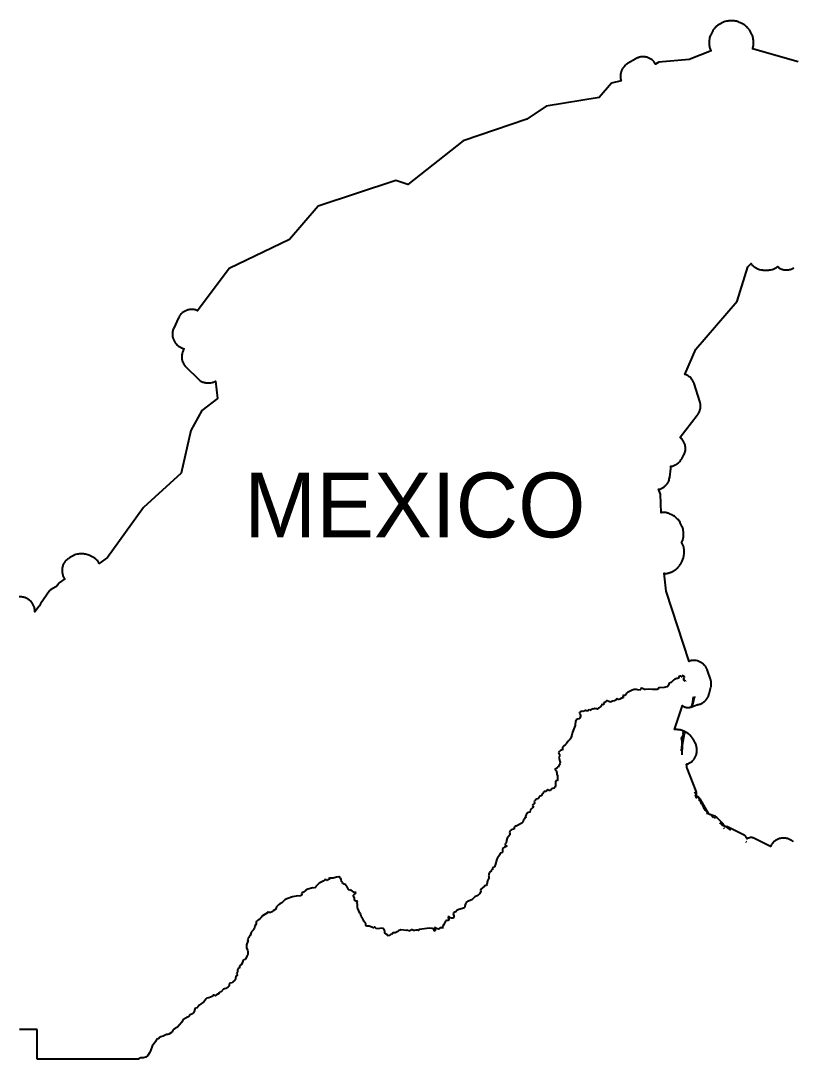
# Model space of a CAD drawing. Header units: metres. Extents: x 0 to 1325, y -1 to 773.
# Drawn here: x 263.2 to 310.9, y 265.4 to 329.7 of the extents above; entities that cross this region are included whole.
import ezdxf
from ezdxf.enums import TextEntityAlignment as Align

# ---------------------------------------------------------------- set-up
doc = ezdxf.new("R2010")
doc.units = ezdxf.units.M

msp = doc.modelspace()

# ---------------------------------------------------------------- linework, layer by layer
at = {"layer": 'CUT'}
for points in [[(311.25, 327.118), (308.44, 327.938), (308.45, 327.948), (308.46, 327.988), (308.47, 328.028), (308.48, 328.068), (308.48, 328.078), (308.49, 328.108), (308.5, 328.168), (308.5, 328.218), (308.5, 328.398), (308.5, 328.438), (308.49, 328.468), (308.48, 328.528), (308.48, 328.568), (308.47, 328.608), (308.46, 328.648), (308.45, 328.688), (308.43, 328.748), (308.41, 328.798), (308.39, 328.828), (308.37, 328.868), (308.35, 328.908), (308.33, 328.948), (308.31, 328.988), (308.28, 329.038), (308.26, 329.068), (308.24, 329.098), (308.22, 329.138), (308.19, 329.168), (308.18, 329.178), (308.17, 329.188), (308.15, 329.218), (308.12, 329.248), (308.09, 329.278), (308.07, 329.298), (308.06, 329.308), (308.05, 329.318), (308.02, 329.338), (308, 329.358), (307.96, 329.388), (307.92, 329.418), (307.89, 329.438), (307.85, 329.458), (307.69, 329.538), (307.63, 329.568), (307.57, 329.598), (307.54, 329.608), (307.51, 329.618), (307.48, 329.628), (307.44, 329.638), (307.4, 329.648), (307.36, 329.648), (307.3, 329.658), (307.27, 329.668), (307.23, 329.668), (307.05, 329.668), (307.01, 329.668), (306.96, 329.658), (306.93, 329.648), (306.91, 329.648), (306.88, 329.648), (306.82, 329.638), (306.74, 329.618), (306.68, 329.598), (306.63, 329.578), (306.6, 329.558), (306.56, 329.538), (306.52, 329.518), (306.5, 329.508), (306.46, 329.488), (306.42, 329.468), (306.37, 329.438), (306.34, 329.418), (306.31, 329.398), (306.27, 329.378), (306.27, 329.368), (306.24, 329.348), (306.23, 329.338), (306.22, 329.328), (306.19, 329.308), (306.16, 329.278), (306.13, 329.248), (306.11, 329.228), (306.1, 329.218), (306.09, 329.208), (306.07, 329.178), (306.05, 329.158), (306.02, 329.118), (305.99, 329.078), (305.97, 329.048), (305.95, 329.008), (305.93, 328.968), (305.91, 328.928), (305.89, 328.888), (305.87, 328.848), (305.85, 328.808), (305.83, 328.778), (305.81, 328.728), (305.79, 328.668), (305.78, 328.628), (305.77, 328.568), (305.77, 328.538), (305.77, 328.518), (305.76, 328.488), (305.75, 328.438), (305.75, 328.398), (305.75, 328.218), (305.75, 328.178), (305.76, 328.148), (305.77, 328.088), (305.77, 328.048), (305.78, 328.008), (305.79, 327.968), (305.81, 327.918), (305.83, 327.868), (305.86, 327.828), (305.87, 327.818), (304.51, 327.268), (302.64, 327.108), (302.43, 326.978), (302.42, 327.008), (302.4, 327.048), (302.37, 327.088), (302.35, 327.118), (302.33, 327.158), (302.3, 327.188), (302.27, 327.218), (302.23, 327.248), (302.19, 327.278), (302.15, 327.298), (302.11, 327.318), (302.07, 327.338), (302.03, 327.358), (301.99, 327.378), (301.94, 327.398), (301.9, 327.408), (301.88, 327.408), (301.84, 327.418), (301.81, 327.428), (301.75, 327.438), (301.7, 327.438), (301.61, 327.438), (301.57, 327.438), (301.52, 327.428), (301.47, 327.418), (301.43, 327.408), (301.41, 327.398), (301.4, 327.398), (301.39, 327.388), (301.37, 327.388), (301.36, 327.378), (301.32, 327.368), (301.28, 327.348), (301.24, 327.328), (301.21, 327.318), (300.71, 327.018), (300.67, 326.988), (300.63, 326.958), (300.58, 326.918), (300.49, 326.828), (300.45, 326.778), (300.42, 326.738), (300.4, 326.708), (300.38, 326.668), (300.36, 326.628), (300.34, 326.588), (300.33, 326.548), (300.32, 326.538), (300.32, 326.518), (300.31, 326.508), (300.31, 326.498), (300.3, 326.468), (300.29, 326.428), (300.28, 326.388), (300.28, 326.348), (300.27, 326.298), (300.27, 326.258), (300.27, 326.158), (300.27, 326.118), (300.28, 326.068), (300.29, 326.028), (300.3, 325.988), (300.31, 325.958), (299.71, 325.808), (298.95, 324.928), (295.68, 324.388), (294.48, 323.588), (290.55, 322.248), (287.12, 319.548), (286.38, 319.778), (281.57, 318.188), (279.8, 316.128), (276.07, 314.338), (274.12, 311.718), (274.11, 311.728), (274.07, 311.748), (274.03, 311.768), (274, 311.778), (273.95, 311.788), (273.9, 311.798), (273.85, 311.808), (273.81, 311.808), (273.73, 311.808), (273.69, 311.808), (273.64, 311.798), (273.59, 311.788), (273.57, 311.788), (273.53, 311.778), (273.49, 311.768), (273.44, 311.748), (273.4, 311.728), (273.36, 311.708), (273.32, 311.688), (273.28, 311.668), (273.24, 311.648), (273.2, 311.618), (273.16, 311.588), (273.13, 311.558), (273.1, 311.528), (273.06, 311.478), (273.03, 311.438), (273.01, 311.408), (272.99, 311.368), (272.98, 311.358), (272.98, 311.348), (272.96, 311.318), (272.94, 311.288), (272.65, 310.648), (272.64, 310.628), (272.62, 310.578), (272.6, 310.518), (272.59, 310.478), (272.58, 310.438), (272.57, 310.378), (272.57, 310.328), (272.57, 310.228), (272.57, 310.178), (272.58, 310.118), (272.59, 310.078), (272.6, 310.048), (272.61, 310.008), (272.62, 309.968), (272.63, 309.938), (272.65, 309.898), (272.67, 309.858), (272.69, 309.818), (272.71, 309.778), (272.74, 309.738), (272.77, 309.698), (272.78, 309.688), (272.79, 309.678), (272.82, 309.648), (272.85, 309.618), (272.88, 309.588), (272.89, 309.578), (272.9, 309.568), (272.94, 309.538), (272.98, 309.508), (273.02, 309.488), (273.06, 309.468), (273.1, 309.448), (273.13, 309.428), (273.29, 309.368), (273.28, 309.358), (273.26, 309.328), (273.24, 309.288), (273.22, 309.248), (273.2, 309.208), (273.18, 309.158), (273.16, 309.078), (273.16, 309.058), (273.15, 309.008), (273.14, 308.958), (273.14, 308.918), (273.14, 308.828), (273.14, 308.778), (273.15, 308.718), (273.16, 308.678), (273.17, 308.638), (273.19, 308.578), (273.21, 308.528), (273.23, 308.498), (273.25, 308.458), (273.28, 308.408), (273.3, 308.378), (273.31, 308.358), (273.34, 308.318), (273.38, 308.268), (273.41, 308.238), (273.42, 308.238), (274.15, 307.518), (274.18, 307.488), (274.21, 307.458), (274.25, 307.428), (274.29, 307.398), (274.33, 307.378), (274.41, 307.338), (274.45, 307.318), (274.5, 307.298), (274.54, 307.288), (274.56, 307.288), (274.6, 307.278), (274.63, 307.268), (274.69, 307.258), (274.74, 307.258), (274.83, 307.258), (274.88, 307.258), (274.94, 307.268), (275.02, 307.288), (275.06, 307.298), (275.11, 307.318), (275.15, 307.338), (275.19, 307.358), (275.23, 307.378), (275.36, 306.288), (274.39, 305.558), (273.71, 304.308), (273.1, 301.668), (270.78, 299.548), (268.55, 296.458), (268.03, 296.098), (268.01, 296.138), (267.99, 296.178), (267.97, 296.208), (267.95, 296.248), (267.92, 296.278), (267.88, 296.318), (267.84, 296.348), (267.79, 296.388), (267.78, 296.398), (267.74, 296.428), (267.72, 296.438), (267.69, 296.458), (267.64, 296.488), (267.6, 296.508), (267.56, 296.528), (267.48, 296.568), (267.45, 296.588), (267.4, 296.608), (267.34, 296.628), (267.26, 296.648), (267.2, 296.658), (267.17, 296.658), (267.15, 296.658), (267.12, 296.668), (267.07, 296.678), (267.03, 296.678), (266.85, 296.678), (266.81, 296.678), (266.78, 296.668), (266.72, 296.658), (266.68, 296.658), (266.6, 296.638), (266.54, 296.618), (266.49, 296.598), (266.46, 296.578), (266.42, 296.558), (266.38, 296.538), (266.34, 296.518), (266.3, 296.498), (266.27, 296.488), (266.22, 296.458), (266.2, 296.438), (266.14, 296.398), (266.11, 296.378), (266.09, 296.368), (266.05, 296.338), (266, 296.298), (265.97, 296.268), (265.94, 296.228), (265.91, 296.188), (265.89, 296.148), (265.88, 296.138), (265.86, 296.108), (265.84, 296.068), (265.82, 296.028), (265.8, 295.988), (265.78, 295.938), (265.77, 295.898), (265.76, 295.858), (265.75, 295.818), (265.74, 295.758), (265.74, 295.708), (265.74, 295.618), (265.74, 295.568), (265.75, 295.508), (265.76, 295.478), (265.77, 295.438), (265.77, 295.418), (265.78, 295.378), (265.8, 295.328), (265.82, 295.288), (265.84, 295.248), (265.86, 295.208), (265.89, 295.168), (265.91, 295.138), (265.57, 294.888), (265.53, 294.858), (265.5, 294.828), (265.48, 294.798), (265.45, 294.758), (265.39, 294.658), (265.13, 294.528), (265.1, 294.508), (265.06, 294.478), (265.03, 294.458), (265, 294.418), (264.97, 294.388), (264.41, 293.598), (264.39, 293.558), (264.37, 293.518), (264.35, 293.478), (264.35, 293.468), (264.33, 293.448), (264.06, 293.108), (264.06, 293.158), (264.06, 293.198), (264.05, 293.248), (264.04, 293.298), (264.04, 293.318), (264.03, 293.358), (264.02, 293.398), (264, 293.448), (263.98, 293.488), (263.96, 293.528), (263.94, 293.568), (263.92, 293.598), (263.91, 293.608), (263.89, 293.648), (263.86, 293.688), (263.83, 293.728), (263.8, 293.758), (263.77, 293.788), (263.73, 293.818), (263.69, 293.848), (263.65, 293.868), (263.64, 293.878), (263.61, 293.898), (263.57, 293.918), (263.53, 293.938), (263.49, 293.958), (263.44, 293.978), (263.4, 293.988), (263.36, 293.998), (263.34, 293.998), (263.29, 294.008), (263.24, 294.018), (263.2, 294.018), (263.09, 294.018)], [(310.97, 278.878), (310.94, 278.898), (310.92, 278.918), (310.87, 278.948), (310.84, 278.958), (310.8, 278.978), (310.76, 278.998), (310.72, 279.018), (310.68, 279.038), (310.63, 279.058), (310.59, 279.068), (310.55, 279.078), (310.53, 279.078), (310.48, 279.088), (310.43, 279.098), (310.39, 279.098), (310.31, 279.098), (310.27, 279.098), (310.22, 279.088), (310.17, 279.078), (310.15, 279.078), (310.11, 279.068), (310.06, 279.048), (310.02, 279.028), (309.98, 279.008), (309.94, 278.988), (309.9, 278.968), (309.86, 278.948), (309.82, 278.918), (309.78, 278.888), (309.66, 278.768), (309.63, 278.728), (309.61, 278.698), (309.58, 278.658), (309.56, 278.618), (309.55, 278.588), (308.56, 279.078), (308.52, 279.098), (308.47, 279.118), (308.43, 279.118), (308.39, 279.128), (308.34, 279.128), (308.3, 279.128), (308.25, 279.118), (308.21, 279.098), (308.17, 279.088), (308.13, 279.068), (308.11, 279.048), (308.09, 279.088), (308.07, 279.128), (308.05, 279.158), (308.02, 279.198), (307.99, 279.228), (307.95, 279.258), (307.92, 279.278), (307.88, 279.298), (306.96, 279.758), (306.92, 279.778), (306.88, 279.788), (306.84, 279.798), (306.79, 279.808), (306.75, 279.808), (306.72, 279.808), (306.71, 279.808), (306.71, 279.828), (306.69, 279.878), (306.67, 279.918), (306.64, 279.948), (306.61, 279.988), (306.25, 280.348), (306.22, 280.378), (306.18, 280.398), (306.14, 280.428), (306.1, 280.448), (305.86, 280.548), (305.82, 280.558), (305.78, 280.568), (305.73, 280.578), (305.2, 281.498), (305.18, 281.538), (305.15, 281.568), (305.12, 281.608), (305.09, 281.638), (305.05, 281.658), (305.01, 281.678), (304.97, 281.698), (304.96, 281.698), (304.97, 281.738), (304.98, 281.778), (304.98, 281.828), (304.98, 281.868), (304.97, 281.918), (304.96, 281.958), (304.95, 281.998), (304.39, 283.428), (304.37, 283.468), (304.36, 283.478), (304.37, 283.508), (304.37, 283.548), (304.37, 283.598), (304.36, 283.638), (304.35, 283.678), (304.4, 283.688), (304.44, 283.698), (304.48, 283.718), (304.5, 283.728), (304.54, 283.748), (304.58, 283.768), (304.62, 283.788), (304.66, 283.818), (304.7, 283.848), (304.73, 283.878), (304.77, 283.928), (304.78, 283.938), (304.79, 283.948), (304.82, 283.988), (304.85, 284.028), (304.87, 284.068), (304.89, 284.108), (304.91, 284.148), (304.93, 284.188), (304.95, 284.228), (304.97, 284.278), (304.98, 284.318), (304.98, 284.338), (304.99, 284.388), (305, 284.438), (305, 284.478), (305, 284.568), (305, 284.618), (304.99, 284.678), (304.98, 284.718), (304.97, 284.758), (304.96, 284.768), (304.96, 284.788), (304.95, 284.838), (304.94, 284.878), (304.93, 284.918), (304.91, 284.968), (304.89, 284.998), (304.87, 285.038), (304.85, 285.078), (304.83, 285.118), (304.81, 285.158), (304.79, 285.198), (304.77, 285.228), (304.74, 285.268), (304.71, 285.308), (304.68, 285.338), (304.67, 285.358), (304.65, 285.378), (304.64, 285.388), (304.61, 285.428), (304.58, 285.458), (304.53, 285.498), (304.51, 285.508), (304.49, 285.528), (304.48, 285.538), (304.45, 285.568), (304.41, 285.588), (304.38, 285.608), (304.33, 285.638), (304.32, 285.648), (304.31, 285.648), (304.27, 285.678), (304.22, 285.698), (304.18, 285.708), (304.17, 285.718), (304.15, 285.718), (304.14, 285.728), (304.13, 285.728), (304.12, 285.728), (304.1, 285.738), (304.09, 285.748), (304.03, 285.768), (304, 285.778), (303.96, 285.788), (303.92, 285.798), (303.88, 285.798), (303.82, 285.808), (303.79, 285.818), (303.75, 285.818), (303.61, 285.818), (304.1, 287.308), (304.12, 287.288), (304.15, 287.258), (304.19, 287.238), (304.23, 287.218), (304.27, 287.208), (304.31, 287.198), (304.36, 287.188), (304.4, 287.188), (304.49, 287.188), (304.53, 287.188), (304.58, 287.198), (304.63, 287.208), (304.67, 287.218), (304.7, 287.228), (304.73, 287.248), (304.74, 287.248), (304.76, 287.258), (304.78, 287.268), (304.99, 287.338), (305.01, 287.338), (305.02, 287.348), (305.03, 287.348), (305.04, 287.348), (305.06, 287.358), (305.08, 287.358), (305.1, 287.368), (305.12, 287.368), (305.16, 287.378), (305.18, 287.388), (305.19, 287.388), (305.23, 287.408), (305.27, 287.418), (305.3, 287.438), (305.34, 287.458), (305.37, 287.478), (305.39, 287.498), (305.4, 287.508), (305.43, 287.528), (305.47, 287.558), (305.48, 287.568), (305.49, 287.578), (305.53, 287.608), (305.56, 287.648), (305.59, 287.688), (305.61, 287.708), (305.63, 287.738), (305.65, 287.768), (305.67, 287.808), (305.69, 287.848), (305.71, 287.888), (305.72, 287.928), (305.73, 287.938), (305.74, 287.978), (305.76, 288.018), (305.86, 288.428), (305.87, 288.468), (305.88, 288.528), (305.88, 288.578), (305.88, 288.708), (305.88, 288.758), (305.87, 288.818), (305.86, 288.858), (305.85, 288.898), (305.84, 288.928), (305.66, 289.468), (305.63, 289.528), (305.61, 289.568), (305.59, 289.608), (305.57, 289.648), (305.55, 289.688), (305.52, 289.728), (305.49, 289.768), (305.48, 289.778), (305.47, 289.788), (305.44, 289.828), (305.4, 289.858), (305.36, 289.888), (305.34, 289.908), (305.31, 289.928), (305.28, 289.948), (305.24, 289.968), (305.16, 290.008), (305.12, 290.028), (305.07, 290.048), (305.03, 290.058), (304.95, 290.078), (304.89, 290.088), (304.84, 290.088), (304.75, 290.088), (304.71, 290.088), (304.66, 290.078), (304.62, 290.068), (304.58, 290.058), (304.54, 290.038), (304.52, 290.028), (303.09, 294.368), (302.98, 295.488), (303.02, 295.478), (303.06, 295.478), (303.08, 295.478), (303.13, 295.478), (303.18, 295.488), (303.19, 295.488), (303.21, 295.498), (303.23, 295.498), (303.26, 295.508), (303.27, 295.508), (303.3, 295.518), (303.32, 295.528), (303.34, 295.528), (303.36, 295.538), (303.38, 295.548), (303.41, 295.558), (303.45, 295.578), (303.49, 295.598), (303.53, 295.618), (303.56, 295.638), (303.58, 295.658), (303.6, 295.668), (303.62, 295.678), (303.65, 295.698), (303.69, 295.728), (303.73, 295.758), (303.78, 295.798), (303.81, 295.828), (303.84, 295.858), (303.88, 295.908), (303.91, 295.948), (303.94, 295.988), (303.96, 296.018), (303.97, 296.038), (303.98, 296.058), (304, 296.078), (304.02, 296.108), (304.04, 296.148), (304.06, 296.188), (304.08, 296.228), (304.09, 296.268), (304.1, 296.278), (304.1, 296.288), (304.1, 296.298), (304.11, 296.318), (304.12, 296.328), (304.12, 296.348), (304.13, 296.368), (304.14, 296.388), (304.16, 296.438), (304.17, 296.478), (304.18, 296.518), (304.18, 296.558), (304.19, 296.618), (304.2, 296.648), (304.2, 296.688), (304.2, 296.888), (304.2, 296.948), (304.19, 297.028), (304.18, 297.078), (304.16, 297.158), (304.14, 297.208), (304.12, 297.248), (304.1, 297.288), (304.08, 297.328), (304.06, 297.368), (304.05, 297.378), (304.07, 297.418), (304.09, 297.458), (304.11, 297.498), (304.13, 297.548), (304.15, 297.628), (304.15, 297.648), (304.16, 297.698), (304.17, 297.748), (304.17, 297.788), (304.17, 297.998), (304.17, 298.038), (304.16, 298.088), (304.15, 298.118), (304.15, 298.138), (304.15, 298.168), (304.14, 298.228), (304.13, 298.268), (304.11, 298.328), (304.09, 298.378), (304.07, 298.408), (304.05, 298.448), (304.03, 298.488), (304.01, 298.528), (303.99, 298.568), (303.97, 298.608), (303.95, 298.648), (303.93, 298.678), (303.9, 298.718), (303.87, 298.758), (303.83, 298.808), (303.74, 298.898), (303.7, 298.928), (303.65, 298.968), (303.64, 298.978), (303.6, 299.008), (303.57, 299.028), (303.56, 299.028), (303.53, 299.048), (303.51, 299.068), (303.46, 299.098), (303.43, 299.108), (303.39, 299.128), (303.35, 299.148), (303.29, 299.178), (303.26, 299.188), (303.23, 299.198), (303.19, 299.208), (303.17, 299.208), (303.15, 299.218), (303.12, 299.228), (303.08, 299.238), (303.02, 299.248), (302.97, 299.248), (302.89, 299.248), (302.85, 299.248), (302.8, 299.238), (302.78, 299.228), (302.75, 300.378), (302.63, 300.678), (302.68, 300.688), (302.72, 300.698), (302.76, 300.718), (302.78, 300.728), (302.86, 300.768), (302.91, 300.798), (302.94, 300.818), (302.96, 300.828), (303, 300.858), (303.05, 300.898), (303.08, 300.928), (303.12, 300.978), (303.15, 301.018), (303.17, 301.048), (303.19, 301.088), (303.2, 301.098), (303.2, 301.108), (303.23, 301.148), (303.25, 301.188), (303.27, 301.238), (303.29, 301.298), (303.31, 301.378), (303.32, 301.428), (303.39, 301.968), (303.39, 302.028), (303.39, 302.108), (303.44, 302.108), (303.48, 302.118), (303.52, 302.128), (303.57, 302.148), (303.61, 302.168), (303.65, 302.188), (303.69, 302.208), (303.72, 302.228), (303.73, 302.238), (303.77, 302.258), (303.81, 302.288), (303.85, 302.318), (303.88, 302.348), (303.94, 302.408), (303.98, 302.458), (304.01, 302.498), (304.04, 302.538), (304.06, 302.568), (304.08, 302.608), (304.1, 302.638), (304.1, 302.648), (304.13, 302.688), (304.15, 302.728), (304.17, 302.768), (304.19, 302.808), (304.21, 302.838), (304.23, 302.888), (304.25, 302.948), (304.26, 302.988), (304.27, 303.028), (304.28, 303.088), (304.28, 303.138), (304.28, 303.268), (304.28, 303.308), (304.27, 303.358), (304.26, 303.408), (304.26, 303.428), (304.25, 303.468), (304.23, 303.518), (304.21, 303.558), (304.19, 303.598), (304.17, 303.638), (304.14, 303.688), (304.12, 303.718), (304.11, 303.738), (304.08, 303.778), (304.05, 303.808), (304.02, 303.848), (303.98, 303.868), (303.95, 303.898), (305.02, 305.268), (305.03, 305.278), (305.06, 305.318), (305.07, 305.338), (305.09, 305.368), (305.12, 305.418), (305.14, 305.458), (305.16, 305.498), (305.17, 305.528), (305.18, 305.568), (305.19, 305.608), (305.2, 305.638), (305.21, 305.678), (305.22, 305.738), (305.22, 305.788), (305.22, 305.878), (305.22, 305.928), (305.21, 305.988), (305.2, 306.018), (305.19, 306.058), (305.18, 306.108), (304.83, 307.218), (304.82, 307.248), (304.8, 307.278), (304.78, 307.318), (304.76, 307.358), (304.74, 307.398), (304.72, 307.438), (304.69, 307.478), (304.66, 307.518), (304.57, 307.608), (304.52, 307.648), (304.48, 307.678), (304.45, 307.698), (304.41, 307.718), (304.37, 307.738), (304.33, 307.758), (304.29, 307.778), (304.25, 307.788), (304.93, 309.348), (307.49, 312.328), (308.14, 314.448), (308.34, 314.648), (308.35, 314.628), (308.38, 314.588), (308.41, 314.548), (308.45, 314.518), (308.49, 314.488), (308.51, 314.468), (308.54, 314.448), (308.57, 314.428), (308.61, 314.408), (308.65, 314.388), (308.69, 314.368), (308.73, 314.348), (308.76, 314.328), (308.81, 314.308), (308.87, 314.288), (308.95, 314.268), (309.01, 314.258), (309.04, 314.258), (309.06, 314.258), (309.09, 314.248), (309.14, 314.238), (309.18, 314.238), (309.34, 314.238), (309.38, 314.238), (309.43, 314.248), (309.46, 314.258), (309.48, 314.258), (309.51, 314.258), (309.57, 314.268), (309.65, 314.288), (309.71, 314.308), (309.76, 314.328), (309.79, 314.348), (309.87, 314.388), (309.91, 314.408), (309.95, 314.438), (309.96, 314.438), (309.99, 314.458), (310, 314.458), (310.03, 314.428), (310.06, 314.388), (310.1, 314.368), (310.14, 314.338), (310.18, 314.318), (310.22, 314.308), (310.26, 314.298), (310.3, 314.288), (310.37, 314.268), (310.43, 314.258), (310.48, 314.258), (310.57, 314.258), (310.61, 314.258), (310.66, 314.268), (310.71, 314.278), (310.73, 314.278), (310.77, 314.288), (310.82, 314.308), (310.86, 314.328), (310.9, 314.348), (310.94, 314.368), (310.98, 314.388)]]:
    msp.add_lwpolyline(points, dxfattribs=at)
at = {"layer": 'SCORE'}
for points in [[(304, 289.128), (303.92, 289.118)], [(304.01, 289.118), (304, 289.128)], [(304.09, 289.128), (304.08, 289.098)], [(304.1, 289.148), (304.09, 289.128)], [(304.14, 289.158), (304.1, 289.148)], [(304.21, 289.128), (304.14, 289.158)], [(304.22, 289.048), (304.21, 289.128)], [(303.19, 288.508), (303.13, 288.458)], [(303.23, 288.558), (303.19, 288.508)], [(303.26, 288.628), (303.23, 288.558)], [(303.3, 288.678), (303.26, 288.628)], [(303.41, 288.728), (303.3, 288.678)], [(303.57, 288.888), (303.41, 288.728)], [(303.64, 288.928), (303.57, 288.888)], [(303.7, 288.958), (303.64, 288.928)], [(303.76, 288.968), (303.7, 288.958)], [(303.84, 288.968), (303.76, 288.968)], [(303.86, 288.998), (303.84, 288.968)], [(303.88, 289.058), (303.86, 288.998)], [(303.92, 289.118), (303.88, 289.058)], [(304.02, 289.088), (304.01, 289.118)], [(304.02, 289.078), (304.02, 289.088)], [(304.05, 289.078), (304.02, 289.078)], [(304.08, 289.098), (304.05, 289.078)], [(304.18, 288.888), (304.19, 288.958)], [(304.19, 288.868), (304.18, 288.888)], [(304.19, 288.958), (304.22, 289.048)], [(304.28, 288.808), (304.19, 288.868)], [(304.32, 288.828), (304.28, 288.808)], [(300.46, 287.918), (300.42, 287.898)], [(300.42, 287.898), (300.42, 287.858)], [(300.42, 287.858), (300.45, 287.778)], [(300.56, 287.918), (300.46, 287.918)], [(300.58, 287.938), (300.56, 287.918)], [(300.67, 288.068), (300.58, 287.938)], [(300.7, 288.108), (300.67, 288.068)], [(300.99, 288.248), (300.7, 288.108)], [(301.12, 288.288), (300.99, 288.248)], [(301.25, 288.298), (301.12, 288.288)], [(301.43, 288.248), (301.25, 288.298)], [(301.5, 288.268), (301.43, 288.248)], [(301.53, 288.358), (301.5, 288.268)], [(301.56, 288.378), (301.53, 288.358)], [(301.64, 288.358), (301.56, 288.378)], [(301.76, 288.298), (301.64, 288.358)], [(301.81, 288.288), (301.76, 288.298)], [(302.02, 288.318), (301.81, 288.288)], [(302.25, 288.298), (302.02, 288.318)], [(302.53, 288.298), (302.25, 288.298)], [(302.61, 288.318), (302.53, 288.298)], [(302.66, 288.388), (302.61, 288.378)], [(302.61, 288.378), (302.61, 288.318)], [(302.98, 288.408), (302.66, 288.388)], [(303.06, 288.428), (302.98, 288.408)], [(303.13, 288.458), (303.06, 288.428)], [(304.67, 287.218), (304.7, 287.228), (304.72, 287.238), (304.74, 287.368), (304.76, 287.458), (304.81, 287.638), (304.83, 287.738), (304.86, 287.838), (304.86, 287.868)], [(299.06, 287.238), (298.93, 287.158)], [(299.1, 287.288), (299.06, 287.238)], [(299.13, 287.348), (299.08, 287.348)], [(299.08, 287.348), (299.1, 287.288)], [(299.18, 287.348), (299.13, 287.348)], [(299.22, 287.368), (299.18, 287.348)], [(299.22, 287.478), (299.21, 287.458)], [(299.21, 287.458), (299.26, 287.398)], [(299.25, 287.478), (299.22, 287.478)], [(299.26, 287.398), (299.22, 287.368)], [(299.28, 287.488), (299.25, 287.478)], [(299.36, 287.558), (299.28, 287.488)], [(299.4, 287.588), (299.36, 287.558)], [(299.45, 287.588), (299.4, 287.588)], [(299.66, 287.508), (299.45, 287.588)], [(299.77, 287.568), (299.66, 287.508)], [(299.89, 287.598), (299.77, 287.568)], [(299.99, 287.638), (299.89, 287.598)], [(300.07, 287.728), (299.99, 287.638)], [(300.13, 287.658), (300.07, 287.728)], [(300.23, 287.688), (300.13, 287.658)], [(300.34, 287.758), (300.23, 287.688)], [(300.45, 287.778), (300.34, 287.758)], [(304.77, 287.838), (304.7, 287.388), (304.65, 287.218), (304.67, 287.218)], [(297.73, 286.878), (297.72, 286.838)], [(297.72, 286.838), (297.75, 286.788)], [(297.81, 286.938), (297.73, 286.878)], [(297.75, 286.788), (297.78, 286.738)], [(297.79, 286.638), (297.75, 286.528)], [(297.78, 286.738), (297.8, 286.688)], [(297.8, 286.688), (297.79, 286.638)], [(297.88, 286.948), (297.81, 286.938)], [(297.95, 286.938), (297.88, 286.948)], [(298.02, 286.948), (297.95, 286.938)], [(298.04, 286.958), (298.02, 286.948)], [(298.06, 286.988), (298.04, 286.958)], [(298.09, 286.998), (298.06, 286.988)], [(298.11, 286.998), (298.09, 286.998)], [(298.17, 286.968), (298.11, 286.998)], [(298.26, 286.968), (298.17, 286.968)], [(298.29, 286.988), (298.26, 286.968)], [(298.33, 287.058), (298.29, 286.988)], [(298.38, 286.998), (298.33, 287.058)], [(298.52, 287.098), (298.38, 286.998)], [(298.6, 287.078), (298.52, 287.098)], [(298.64, 287.098), (298.6, 287.078)], [(298.67, 287.108), (298.64, 287.098)], [(298.71, 287.108), (298.67, 287.108)], [(298.73, 287.078), (298.71, 287.108)], [(298.77, 287.098), (298.73, 287.078)], [(298.8, 287.098), (298.77, 287.098)], [(298.82, 287.078), (298.8, 287.098)], [(298.86, 287.078), (298.82, 287.078)], [(298.88, 287.098), (298.86, 287.078)], [(298.93, 287.158), (298.88, 287.098)], [(297.46, 286.058), (297.31, 285.648)], [(297.47, 286.128), (297.46, 286.058)], [(297.49, 286.318), (297.47, 286.128)], [(297.52, 286.418), (297.49, 286.318)], [(297.61, 286.448), (297.52, 286.418)], [(297.7, 286.478), (297.61, 286.448)], [(297.75, 286.528), (297.7, 286.478)], [(297.21, 285.278), (297.16, 285.218)], [(297.26, 285.458), (297.21, 285.278)], [(297.31, 285.648), (297.26, 285.458)], [(304.18, 285.528), (304.17, 285.498), (304.15, 285.468), (304.15, 285.458), (304.13, 285.428), (304.02, 285.268), (304.06, 285.128), (304.07, 284.988), (304.04, 284.618), (304.01, 284.508)], [(304.08, 284.258), (304.1, 284.868), (304.22, 285.558), (304.26, 285.678), (304.22, 285.698), (304.18, 285.708), (304.17, 285.718), (304.16, 285.718), (304.15, 285.698), (304.18, 285.668), (304.15, 285.648), (304.14, 285.628), (304.13, 285.598), (304.12, 285.568), (304.13, 285.548), (304.17, 285.538), (304.18, 285.528)], [(296.69, 284.628), (296.68, 284.578)], [(296.7, 284.748), (296.69, 284.708)], [(296.69, 284.708), (296.69, 284.628)], [(296.74, 284.778), (296.7, 284.748)], [(296.88, 284.898), (296.74, 284.778)], [(296.93, 284.948), (296.88, 284.898)], [(297.04, 285.088), (296.93, 284.948)], [(297.1, 285.158), (297.04, 285.088)], [(297.16, 285.218), (297.1, 285.158)], [(296.49, 284.458), (296.43, 284.368)], [(296.43, 284.368), (296.5, 284.248)], [(296.47, 284.118), (296.46, 284.098)], [(296.46, 284.098), (296.47, 284.018)], [(296.48, 284.148), (296.47, 284.118)], [(296.47, 284.018), (296.52, 283.848)], [(296.5, 284.168), (296.48, 284.148)], [(296.51, 284.488), (296.49, 284.458)], [(296.5, 284.248), (296.51, 284.208)], [(296.51, 284.208), (296.5, 284.168)], [(296.56, 284.528), (296.51, 284.488)], [(296.59, 284.538), (296.56, 284.528)], [(296.63, 284.538), (296.59, 284.538)], [(296.66, 284.548), (296.63, 284.538)], [(296.68, 284.578), (296.66, 284.548)], [(296.31, 283.408), (296.21, 283.368)], [(296.21, 283.368), (296.23, 283.318)], [(296.33, 283.418), (296.31, 283.408)], [(296.34, 283.428), (296.33, 283.418)], [(296.35, 283.458), (296.34, 283.428)], [(296.36, 283.478), (296.35, 283.458)], [(296.4, 283.498), (296.36, 283.478)], [(296.41, 283.498), (296.4, 283.498)], [(296.46, 283.568), (296.41, 283.498)], [(296.5, 283.628), (296.46, 283.568)], [(296.53, 283.698), (296.5, 283.628)], [(296.52, 283.848), (296.54, 283.778)], [(296.54, 283.778), (296.53, 283.698)], [(296.23, 283.318), (296.29, 283.258)], [(296.29, 283.258), (296.31, 283.218)], [(296.31, 283.218), (296.31, 283.178)], [(296.31, 283.178), (296.33, 283.128)], [(296.33, 283.128), (296.34, 283.048)], [(296.34, 283.048), (296.37, 282.958)], [(296.37, 282.958), (296.38, 282.908)], [(296.38, 282.738), (296.37, 282.688)], [(296.38, 282.908), (296.38, 282.758)], [(296.38, 282.758), (296.38, 282.738)], [(295.74, 282.068), (295.7, 282.008)], [(295.75, 282.088), (295.74, 282.068)], [(295.79, 282.088), (295.75, 282.088)], [(295.87, 282.048), (295.79, 282.088)], [(296, 282.128), (295.95, 282.048)], [(296.02, 282.148), (296, 282.128)], [(296.08, 282.168), (296.02, 282.148)], [(296.16, 282.198), (296.08, 282.168)], [(296.23, 282.268), (296.16, 282.198)], [(296.26, 282.318), (296.23, 282.268)], [(296.27, 282.638), (296.25, 282.618)], [(296.25, 282.618), (296.25, 282.578)], [(296.25, 282.578), (296.26, 282.488)], [(296.26, 282.488), (296.26, 282.318)], [(296.33, 282.638), (296.27, 282.638)], [(296.36, 282.648), (296.33, 282.638)], [(296.37, 282.688), (296.36, 282.648)], [(295.02, 281.448), (294.97, 281.408)], [(295.06, 281.498), (295.02, 281.448)], [(295.15, 281.538), (295.06, 281.518)], [(295.06, 281.518), (295.06, 281.498)], [(295.2, 281.578), (295.15, 281.538)], [(295.23, 281.628), (295.2, 281.578)], [(295.27, 281.678), (295.23, 281.628)], [(295.31, 281.698), (295.27, 281.678)], [(295.37, 281.718), (295.31, 281.698)], [(295.4, 281.738), (295.37, 281.718)], [(295.41, 281.768), (295.4, 281.738)], [(295.42, 281.818), (295.41, 281.768)], [(295.44, 281.858), (295.42, 281.818)], [(295.46, 281.868), (295.44, 281.858)], [(295.51, 281.938), (295.46, 281.868)], [(295.53, 281.968), (295.51, 281.938)], [(295.55, 281.988), (295.53, 281.968)], [(295.68, 281.978), (295.55, 281.988)], [(295.7, 282.008), (295.68, 281.978)], [(295.92, 282.038), (295.87, 282.048)], [(295.95, 282.048), (295.92, 282.038)], [(304.98, 281.778), (304.86, 281.958)], [(304.88, 281.778), (304.93, 281.658), (305, 281.578)], [(305.1, 281.478), (305.18, 281.408), (305.21, 281.368), (305.24, 281.258), (305.29, 281.248), (305.32, 281.288), (305.28, 281.328), (305.07, 281.648), (305.05, 281.658), (305.01, 281.678), (304.97, 281.698), (304.96, 281.698), (304.97, 281.738), (304.98, 281.778)], [(294.7, 280.838), (294.67, 280.788)], [(294.67, 280.788), (294.71, 280.728)], [(294.76, 280.918), (294.7, 280.838)], [(294.82, 280.978), (294.76, 280.918)], [(294.88, 280.998), (294.82, 280.978)], [(294.86, 281.168), (294.84, 281.118)], [(294.84, 281.118), (294.88, 281.058)], [(294.89, 281.188), (294.86, 281.168)], [(294.88, 281.058), (294.89, 281.018)], [(294.89, 281.018), (294.88, 280.998)], [(294.92, 281.208), (294.89, 281.188)], [(294.95, 281.238), (294.92, 281.208)], [(294.95, 281.408), (294.94, 281.368)], [(294.94, 281.368), (294.95, 281.278)], [(294.97, 281.408), (294.95, 281.408)], [(294.95, 281.278), (294.95, 281.238)], [(305.78, 280.568), (305.73, 280.578), (305.49, 280.988), (305.43, 281.058), (305.38, 281.138), (305.36, 281.218), (305.33, 281.148), (305.38, 281.028), (305.51, 280.838), (305.62, 280.718), (305.64, 280.698), (305.66, 280.648), (305.66, 280.628), (305.59, 280.608)], [(294.26, 280.168), (294.24, 280.078)], [(294.27, 280.218), (294.26, 280.168)], [(294.28, 280.248), (294.27, 280.218)], [(294.33, 280.298), (294.28, 280.248)], [(294.38, 280.348), (294.33, 280.298)], [(294.41, 280.358), (294.38, 280.348)], [(294.42, 280.498), (294.39, 280.428)], [(294.39, 280.428), (294.39, 280.398)], [(294.39, 280.398), (294.41, 280.378)], [(294.41, 280.378), (294.41, 280.358)], [(294.44, 280.548), (294.42, 280.498)], [(294.48, 280.598), (294.44, 280.548)], [(294.53, 280.658), (294.48, 280.598)], [(294.58, 280.678), (294.53, 280.658)], [(294.66, 280.698), (294.58, 280.678)], [(294.71, 280.728), (294.66, 280.698)], [(306.03, 280.358), (305.86, 280.548), (305.85, 280.548), (305.82, 280.558), (305.78, 280.568)], [(306.14, 280.308), (306.12, 280.348), (306.09, 280.348), (306.09, 280.338)], [(293.43, 279.528), (293.4, 279.448)], [(293.5, 279.588), (293.43, 279.528)], [(293.56, 279.638), (293.5, 279.588)], [(293.66, 279.648), (293.56, 279.638)], [(293.69, 279.658), (293.66, 279.648)], [(293.7, 279.698), (293.69, 279.658)], [(293.72, 279.798), (293.7, 279.748)], [(293.7, 279.748), (293.7, 279.698)], [(293.75, 279.828), (293.72, 279.798)], [(293.81, 279.838), (293.75, 279.828)], [(294.17, 280.018), (293.81, 279.838)], [(294.24, 280.078), (294.17, 280.018)], [(307.09, 279.588), (306.93, 279.718), (306.75, 279.808), (306.74, 279.808), (306.72, 279.808), (306.71, 279.808), (306.71, 279.828), (306.58, 279.888), (306.49, 279.988), (306.42, 280.038)], [(306.64, 279.728), (306.68, 279.698)], [(293.22, 278.948), (293.21, 278.798)], [(293.26, 279.088), (293.22, 278.948)], [(293.36, 279.218), (293.26, 279.088)], [(293.42, 279.308), (293.36, 279.218)], [(293.4, 279.448), (293.42, 279.378)], [(293.42, 279.378), (293.42, 279.308)], [(308.06, 278.858), (308.03, 278.868)], [(292.97, 278.228), (292.93, 278.198)], [(292.98, 278.268), (292.97, 278.228)], [(293.03, 278.488), (292.98, 278.408)], [(292.98, 278.408), (292.98, 278.358)], [(292.98, 278.358), (292.98, 278.268)], [(293.1, 278.538), (293.03, 278.488)], [(293.26, 278.598), (293.1, 278.538)], [(293.14, 278.718), (293.13, 278.678)], [(293.13, 278.678), (293.15, 278.648)], [(293.16, 278.758), (293.14, 278.718)], [(293.15, 278.648), (293.26, 278.598)], [(293.19, 278.778), (293.16, 278.758)], [(293.21, 278.798), (293.19, 278.778)], [(308.02, 278.798), (308.03, 278.798)], [(292.63, 277.798), (292.53, 277.418)], [(292.67, 277.888), (292.63, 277.798)], [(292.81, 278.058), (292.67, 277.888)], [(292.84, 278.158), (292.8, 278.128)], [(292.8, 278.128), (292.81, 278.058)], [(292.93, 278.198), (292.84, 278.158)], [(292.15, 276.938), (292.14, 276.888)], [(292.17, 276.968), (292.15, 276.938)], [(292.21, 276.998), (292.17, 276.968)], [(292.25, 277.038), (292.21, 276.998)], [(292.27, 277.098), (292.25, 277.038)], [(292.29, 277.118), (292.27, 277.098)], [(292.34, 277.148), (292.29, 277.118)], [(292.36, 277.158), (292.34, 277.148)], [(292.36, 277.268), (292.35, 277.238)], [(292.35, 277.238), (292.37, 277.188)], [(292.38, 277.278), (292.36, 277.268)], [(292.37, 277.188), (292.36, 277.158)], [(292.44, 277.278), (292.38, 277.278)], [(292.46, 277.298), (292.44, 277.278)], [(292.48, 277.318), (292.46, 277.298)], [(292.5, 277.358), (292.48, 277.318)], [(292.51, 277.378), (292.5, 277.358)], [(292.53, 277.418), (292.51, 277.378)], [(281.64, 276.308), (281.45, 276.128)], [(281.8, 276.388), (281.64, 276.308)], [(281.84, 276.408), (281.8, 276.388)], [(281.88, 276.428), (281.84, 276.408)], [(281.98, 276.518), (281.88, 276.428)], [(282.03, 276.538), (281.98, 276.518)], [(282.08, 276.518), (282.03, 276.538)], [(282.11, 276.478), (282.08, 276.518)], [(282.14, 276.468), (282.11, 276.478)], [(282.19, 276.538), (282.14, 276.468)], [(282.21, 276.528), (282.19, 276.538)], [(282.26, 276.508), (282.21, 276.528)], [(282.29, 276.628), (282.24, 276.598)], [(282.24, 276.598), (282.26, 276.528)], [(282.26, 276.528), (282.26, 276.508)], [(282.51, 276.618), (282.29, 276.628)], [(282.71, 276.678), (282.51, 276.618)], [(282.86, 276.698), (282.71, 276.678)], [(282.95, 276.648), (282.86, 276.698)], [(283, 276.538), (282.95, 276.648)], [(283.02, 276.408), (283, 276.538)], [(283.05, 276.398), (283.02, 276.408)], [(283.07, 276.408), (283.05, 276.398)], [(283.09, 276.328), (283.07, 276.408)], [(283.11, 276.298), (283.09, 276.328)], [(283.14, 276.268), (283.11, 276.298)], [(292.04, 276.458), (292.01, 276.228)], [(292.12, 276.618), (292.04, 276.458)], [(292.12, 276.808), (292.1, 276.788)], [(292.1, 276.788), (292.13, 276.698)], [(292.14, 276.838), (292.12, 276.808)], [(292.13, 276.698), (292.12, 276.618)], [(292.14, 276.888), (292.14, 276.838)], [(280.57, 275.718), (280.54, 275.688)], [(280.54, 275.688), (280.57, 275.608)], [(280.61, 275.728), (280.57, 275.718)], [(280.64, 275.738), (280.61, 275.728)], [(280.82, 275.878), (280.64, 275.738)], [(280.93, 275.938), (280.82, 275.878)], [(281.25, 276.018), (280.93, 275.938)], [(281.35, 276.008), (281.25, 276.018)], [(281.38, 276.018), (281.35, 276.008)], [(281.41, 276.038), (281.38, 276.018)], [(281.42, 276.068), (281.41, 276.038)], [(281.43, 276.098), (281.42, 276.068)], [(281.45, 276.128), (281.43, 276.098)], [(283.28, 276.198), (283.14, 276.268)], [(283.31, 276.168), (283.28, 276.198)], [(283.34, 276.128), (283.31, 276.168)], [(283.45, 275.928), (283.34, 276.128)], [(283.51, 275.858), (283.45, 275.928)], [(283.6, 275.908), (283.51, 275.858)], [(283.62, 275.878), (283.6, 275.908)], [(283.78, 275.748), (283.62, 275.878)], [(283.88, 275.738), (283.78, 275.748)], [(283.8, 275.618), (283.89, 275.668)], [(283.92, 275.718), (283.88, 275.738)], [(283.89, 275.668), (283.92, 275.718)], [(291.56, 275.658), (291.51, 275.608)], [(291.64, 275.798), (291.56, 275.658)], [(291.64, 275.938), (291.61, 275.888)], [(291.61, 275.888), (291.64, 275.798)], [(291.83, 276.088), (291.64, 275.938)], [(291.84, 276.118), (291.83, 276.088)], [(291.86, 276.138), (291.84, 276.118)], [(291.9, 276.148), (291.86, 276.138)], [(291.95, 276.158), (291.9, 276.148)], [(291.98, 276.168), (291.95, 276.158)], [(292.01, 276.228), (291.98, 276.168)], [(279.21, 275.028), (279.13, 274.968)], [(279.33, 275.088), (279.21, 275.028)], [(279.51, 275.278), (279.33, 275.088)], [(279.65, 275.348), (279.51, 275.278)], [(279.99, 275.458), (279.65, 275.348)], [(280.22, 275.508), (279.99, 275.458)], [(280.48, 275.528), (280.22, 275.508)], [(280.52, 275.538), (280.48, 275.528)], [(280.55, 275.568), (280.52, 275.538)], [(280.57, 275.608), (280.55, 275.568)], [(283.77, 275.578), (283.8, 275.618)], [(283.77, 275.528), (283.77, 275.578)], [(283.82, 275.378), (283.77, 275.528)], [(283.83, 275.298), (283.82, 275.378)], [(283.83, 275.258), (283.83, 275.298)], [(283.86, 275.228), (283.83, 275.258)], [(283.9, 275.198), (283.86, 275.228)], [(283.92, 275.188), (283.9, 275.198)], [(283.94, 275.188), (283.92, 275.188)], [(283.97, 275.188), (283.94, 275.188)], [(284, 275.168), (283.97, 275.188)], [(283.97, 275.098), (284, 275.148)], [(283.97, 275.068), (283.97, 275.098)], [(284.01, 275.018), (283.97, 275.068)], [(284, 275.148), (284, 275.168)], [(284.01, 274.968), (284.01, 275.018)], [(290.68, 275.028), (290.67, 274.978)], [(290.7, 275.068), (290.68, 275.028)], [(290.73, 275.108), (290.7, 275.068)], [(290.77, 275.138), (290.73, 275.108)], [(290.81, 275.168), (290.77, 275.138)], [(291.08, 275.288), (290.81, 275.168)], [(291.16, 275.358), (291.08, 275.288)], [(291.24, 275.448), (291.16, 275.358)], [(291.26, 275.468), (291.24, 275.448)], [(291.44, 275.548), (291.26, 275.468)], [(291.51, 275.608), (291.44, 275.548)], [(278.44, 274.478), (278.14, 274.298)], [(278.48, 274.538), (278.44, 274.478)], [(278.54, 274.498), (278.48, 274.538)], [(278.64, 274.498), (278.54, 274.498)], [(278.74, 274.528), (278.64, 274.498)], [(278.8, 274.598), (278.74, 274.528)], [(278.89, 274.658), (278.8, 274.598)], [(278.92, 274.668), (278.89, 274.658)], [(278.94, 274.688), (278.92, 274.668)], [(279.01, 274.838), (278.94, 274.688)], [(279.13, 274.968), (279.01, 274.838)], [(283.99, 274.878), (284, 274.928)], [(284, 274.828), (283.99, 274.878)], [(284, 274.928), (284.01, 274.968)], [(284.01, 274.788), (284, 274.828)], [(284.04, 274.748), (284.01, 274.788)], [(284.16, 274.448), (284.04, 274.748)], [(284.19, 274.428), (284.16, 274.448)], [(284.21, 274.398), (284.19, 274.428)], [(284.19, 274.338), (284.21, 274.398)], [(289.94, 274.468), (289.93, 274.408)], [(289.93, 274.408), (289.96, 274.288)], [(289.98, 274.508), (289.94, 274.468)], [(290.02, 274.508), (289.98, 274.508)], [(290.06, 274.518), (290.02, 274.508)], [(290.09, 274.538), (290.06, 274.518)], [(290.16, 274.628), (290.09, 274.538)], [(290.27, 274.678), (290.16, 274.628)], [(290.51, 274.748), (290.27, 274.678)], [(290.62, 274.788), (290.51, 274.748)], [(290.65, 274.858), (290.62, 274.788)], [(290.67, 274.978), (290.65, 274.858)], [(277.72, 273.758), (277.66, 273.648)], [(277.75, 273.818), (277.72, 273.758)], [(277.77, 273.958), (277.75, 273.918)], [(277.75, 273.918), (277.75, 273.878)], [(277.75, 273.878), (277.75, 273.818)], [(277.82, 274.008), (277.77, 273.958)], [(277.99, 274.128), (277.82, 274.008)], [(278.05, 274.178), (277.99, 274.128)], [(278.06, 274.198), (278.05, 274.178)], [(278.07, 274.238), (278.06, 274.198)], [(278.09, 274.268), (278.07, 274.238)], [(278.11, 274.288), (278.09, 274.268)], [(278.14, 274.298), (278.11, 274.288)], [(284.23, 274.328), (284.19, 274.338)], [(284.21, 274.258), (284.23, 274.308)], [(284.26, 274.238), (284.21, 274.258)], [(284.23, 274.308), (284.23, 274.328)], [(284.28, 274.218), (284.26, 274.238)], [(284.32, 274.148), (284.28, 274.218)], [(284.32, 274.138), (284.32, 274.148)], [(284.38, 274.028), (284.32, 274.138)], [(284.39, 274.028), (284.38, 274.028)], [(284.41, 273.968), (284.39, 274.028)], [(284.52, 273.788), (284.41, 273.968)], [(284.53, 273.748), (284.52, 273.788)], [(284.53, 273.708), (284.53, 273.748)], [(284.54, 273.678), (284.53, 273.708)], [(289.35, 273.748), (289.29, 273.658)], [(289.38, 273.828), (289.35, 273.748)], [(289.42, 273.918), (289.38, 273.828)], [(289.45, 273.958), (289.42, 273.918)], [(289.48, 273.988), (289.45, 273.958)], [(289.53, 274.008), (289.48, 273.988)], [(289.62, 274.008), (289.53, 274.008)], [(289.66, 274.248), (289.61, 274.238)], [(289.61, 274.238), (289.62, 274.178)], [(289.62, 274.178), (289.65, 274.088)], [(289.66, 274.028), (289.62, 274.008)], [(289.65, 274.088), (289.66, 274.028)], [(289.72, 274.198), (289.66, 274.248)], [(289.81, 274.148), (289.72, 274.198)], [(289.9, 274.138), (289.81, 274.148)], [(289.96, 274.188), (289.9, 274.138)], [(289.96, 274.288), (289.96, 274.188)], [(277.38, 273.068), (277.31, 272.988)], [(277.43, 273.258), (277.38, 273.068)], [(277.44, 273.288), (277.43, 273.258)], [(277.51, 273.368), (277.44, 273.288)], [(277.57, 273.418), (277.51, 273.368)], [(277.62, 273.478), (277.57, 273.418)], [(277.66, 273.648), (277.62, 273.478)], [(284.57, 273.648), (284.54, 273.678)], [(284.6, 273.648), (284.57, 273.648)], [(284.73, 273.648), (284.6, 273.648)], [(284.8, 273.638), (284.73, 273.648)], [(284.93, 273.568), (284.8, 273.638)], [(285, 273.538), (284.93, 273.568)], [(285.01, 273.548), (285, 273.538)], [(285.03, 273.588), (285.01, 273.548)], [(285.05, 273.598), (285.03, 273.588)], [(285.07, 273.598), (285.05, 273.598)], [(285.08, 273.588), (285.07, 273.598)], [(285.09, 273.578), (285.08, 273.588)], [(285.13, 273.548), (285.09, 273.578)], [(285.16, 273.498), (285.13, 273.548)], [(285.19, 273.488), (285.16, 273.498)], [(285.59, 273.518), (285.19, 273.488)], [(285.6, 273.498), (285.59, 273.518)], [(285.68, 273.378), (285.6, 273.498)], [(285.7, 273.338), (285.68, 273.378)], [(285.7, 273.228), (285.7, 273.338)], [(285.72, 273.188), (285.7, 273.228)], [(285.75, 273.168), (285.72, 273.188)], [(285.79, 273.158), (285.75, 273.168)], [(285.83, 273.138), (285.79, 273.158)], [(285.87, 273.068), (285.83, 273.138)], [(285.9, 273.048), (285.87, 273.068)], [(285.97, 273.068), (285.9, 273.048)], [(286.02, 273.108), (285.97, 273.068)], [(286.07, 273.148), (286.02, 273.108)], [(286.13, 273.128), (286.07, 273.148)], [(286.15, 273.198), (286.13, 273.128)], [(286.2, 273.228), (286.15, 273.198)], [(286.33, 273.238), (286.2, 273.228)], [(286.5, 273.328), (286.33, 273.238)], [(286.55, 273.358), (286.5, 273.328)], [(286.68, 273.418), (286.55, 273.358)], [(287.03, 273.378), (286.68, 273.418)], [(287.13, 273.408), (287.03, 273.378)], [(287.19, 273.348), (287.13, 273.408)], [(287.24, 273.368), (287.19, 273.348)], [(287.29, 273.408), (287.24, 273.368)], [(287.34, 273.438), (287.29, 273.408)], [(287.38, 273.428), (287.34, 273.438)], [(287.41, 273.428), (287.38, 273.428)], [(287.44, 273.408), (287.41, 273.428)], [(287.47, 273.388), (287.44, 273.408)], [(287.5, 273.378), (287.47, 273.388)], [(287.53, 273.378), (287.5, 273.378)], [(287.61, 273.408), (287.53, 273.378)], [(287.73, 273.408), (287.61, 273.408)], [(287.77, 273.378), (287.73, 273.408)], [(287.8, 273.378), (287.77, 273.378)], [(287.81, 273.418), (287.8, 273.378)], [(287.84, 273.438), (287.81, 273.418)], [(288.44, 273.518), (287.84, 273.438)], [(288.63, 273.498), (288.44, 273.518)], [(288.68, 273.478), (288.63, 273.498)], [(288.72, 273.438), (288.68, 273.478)], [(288.74, 273.358), (288.72, 273.438)], [(288.75, 273.348), (288.74, 273.358)], [(288.78, 273.348), (288.75, 273.348)], [(288.84, 273.558), (288.77, 273.538)], [(288.77, 273.538), (288.78, 273.508)], [(288.78, 273.508), (288.81, 273.438)], [(288.81, 273.378), (288.78, 273.348)], [(288.81, 273.438), (288.82, 273.418)], [(288.82, 273.418), (288.81, 273.378)], [(288.9, 273.528), (288.84, 273.558)], [(288.96, 273.478), (288.9, 273.528)], [(289.03, 273.458), (288.96, 273.478)], [(289.06, 273.468), (289.03, 273.458)], [(289.09, 273.518), (289.06, 273.468)], [(289.12, 273.538), (289.09, 273.518)], [(289.16, 273.548), (289.12, 273.538)], [(289.2, 273.538), (289.16, 273.548)], [(289.24, 273.528), (289.2, 273.538)], [(289.27, 273.508), (289.24, 273.528)], [(289.27, 273.618), (289.26, 273.558)], [(289.26, 273.558), (289.27, 273.508)], [(289.29, 273.658), (289.27, 273.618)], [(277.15, 272.488), (277.14, 272.398)], [(277.22, 272.718), (277.15, 272.488)], [(277.22, 272.848), (277.21, 272.808)], [(277.21, 272.808), (277.22, 272.748)], [(277.23, 272.878), (277.22, 272.848)], [(277.22, 272.748), (277.22, 272.718)], [(277.28, 272.928), (277.23, 272.878)], [(277.29, 272.948), (277.28, 272.928)], [(277.31, 272.988), (277.29, 272.948)], [(277.16, 271.778), (277.09, 271.638)], [(277.14, 272.398), (277.15, 272.318)], [(277.15, 272.318), (277.2, 272.168)], [(277.21, 271.838), (277.16, 271.778)], [(277.2, 272.168), (277.22, 272.078)], [(277.22, 271.928), (277.21, 271.838)], [(277.22, 272.078), (277.22, 271.928)], [(276.73, 271.208), (276.72, 271.168)], [(276.72, 271.168), (276.72, 271.118)], [(276.75, 271.218), (276.73, 271.208)], [(276.82, 271.268), (276.75, 271.218)], [(276.87, 271.358), (276.82, 271.268)], [(276.92, 271.478), (276.87, 271.358)], [(276.96, 271.548), (276.92, 271.478)], [(276.99, 271.568), (276.96, 271.548)], [(277.06, 271.598), (276.99, 271.568)], [(277.09, 271.638), (277.06, 271.598)], [(276.48, 270.518), (276.47, 270.428)], [(276.55, 270.588), (276.48, 270.558)], [(276.48, 270.558), (276.48, 270.518)], [(276.54, 270.758), (276.53, 270.708)], [(276.53, 270.708), (276.54, 270.678)], [(276.58, 270.808), (276.54, 270.758)], [(276.54, 270.678), (276.56, 270.638)], [(276.56, 270.608), (276.55, 270.588)], [(276.56, 270.638), (276.56, 270.608)], [(276.61, 270.998), (276.58, 270.958)], [(276.58, 270.958), (276.58, 270.938)], [(276.58, 270.938), (276.58, 270.908)], [(276.58, 270.908), (276.58, 270.848)], [(276.58, 270.848), (276.58, 270.808)], [(276.64, 271.028), (276.61, 270.998)], [(276.69, 271.058), (276.64, 271.028)], [(276.71, 271.088), (276.69, 271.058)], [(276.72, 271.118), (276.71, 271.088)], [(276.01, 269.888), (275.94, 269.828)], [(276.06, 269.948), (276.01, 269.888)], [(276.07, 269.988), (276.06, 269.948)], [(276.08, 270.078), (276.07, 270.038)], [(276.07, 270.038), (276.07, 269.988)], [(276.11, 270.118), (276.08, 270.078)], [(276.14, 270.128), (276.11, 270.118)], [(276.26, 270.138), (276.14, 270.128)], [(276.28, 270.158), (276.26, 270.138)], [(276.31, 270.198), (276.28, 270.158)], [(276.42, 270.318), (276.31, 270.198)], [(276.46, 270.388), (276.42, 270.318)], [(276.47, 270.428), (276.46, 270.388)], [(274.81, 269.208), (274.7, 269.188)], [(275.02, 269.308), (274.81, 269.208)], [(275.05, 269.328), (275.02, 269.308)], [(275.06, 269.358), (275.05, 269.328)], [(275.09, 269.378), (275.06, 269.358)], [(275.13, 269.388), (275.09, 269.378)], [(275.14, 269.388), (275.13, 269.388)], [(275.16, 269.378), (275.14, 269.388)], [(275.18, 269.348), (275.16, 269.378)], [(275.2, 269.348), (275.18, 269.348)], [(275.24, 269.358), (275.2, 269.348)], [(275.26, 269.368), (275.24, 269.358)], [(275.29, 269.378), (275.26, 269.368)], [(275.32, 269.438), (275.29, 269.378)], [(275.36, 269.448), (275.32, 269.438)], [(275.4, 269.448), (275.36, 269.448)], [(275.43, 269.468), (275.4, 269.448)], [(275.44, 269.488), (275.43, 269.468)], [(275.45, 269.538), (275.44, 269.488)], [(275.46, 269.528), (275.45, 269.538)], [(275.48, 269.538), (275.46, 269.528)], [(275.52, 269.588), (275.48, 269.538)], [(275.55, 269.558), (275.52, 269.588)], [(275.72, 269.758), (275.55, 269.558)], [(275.79, 269.778), (275.72, 269.758)], [(275.86, 269.798), (275.79, 269.778)], [(275.94, 269.828), (275.86, 269.798)], [(274, 268.568), (273.96, 268.508)], [(274.09, 268.608), (274, 268.568)], [(274.21, 268.758), (274.09, 268.608)], [(274.51, 268.968), (274.21, 268.758)], [(274.66, 269.148), (274.51, 268.968)], [(274.7, 269.188), (274.66, 269.148)], [(273.49, 268.018), (273.21, 267.848)], [(273.56, 268.038), (273.49, 268.018)], [(273.58, 268.058), (273.56, 268.038)], [(273.67, 268.158), (273.58, 268.058)], [(273.75, 268.208), (273.67, 268.158)], [(273.81, 268.248), (273.75, 268.208)], [(273.87, 268.288), (273.81, 268.248)], [(273.91, 268.368), (273.87, 268.288)], [(273.96, 268.508), (273.91, 268.368)], [(272.7, 267.288), (272.63, 267.248)], [(272.74, 267.318), (272.7, 267.288)], [(272.8, 267.358), (272.74, 267.338)], [(272.74, 267.338), (272.74, 267.318)], [(272.87, 267.408), (272.8, 267.358)], [(273.15, 267.718), (272.87, 267.408)], [(273.18, 267.798), (273.15, 267.718)], [(273.21, 267.848), (273.18, 267.798)], [(263.27, 267.248), (263.11, 267.248)], [(263.42, 267.248), (263.27, 267.248)], [(263.58, 267.248), (263.42, 267.248)], [(263.74, 267.248), (263.58, 267.248)], [(263.89, 267.248), (263.74, 267.248)], [(264.05, 267.248), (263.89, 267.248)], [(264.21, 267.248), (264.05, 267.248)], [(264.21, 267.218), (264.21, 267.248)], [(264.21, 267.188), (264.21, 267.218)], [(264.21, 267.158), (264.21, 267.188)], [(264.21, 267.138), (264.21, 267.158)], [(264.21, 267.108), (264.21, 267.138)], [(264.21, 267.078), (264.21, 267.108)], [(264.21, 267.048), (264.21, 267.078)], [(264.21, 267.018), (264.21, 267.048)], [(264.21, 266.988), (264.21, 267.018)], [(264.21, 266.958), (264.21, 266.988)], [(264.21, 266.938), (264.21, 266.958)], [(264.21, 266.908), (264.21, 266.938)], [(264.21, 266.878), (264.21, 266.908)], [(264.21, 266.848), (264.21, 266.878)], [(264.21, 266.818), (264.21, 266.848)], [(264.21, 266.788), (264.21, 266.818)], [(264.21, 266.758), (264.21, 266.788)], [(264.21, 266.738), (264.21, 266.758)], [(264.21, 266.708), (264.21, 266.738)], [(264.21, 266.678), (264.21, 266.708)], [(264.21, 266.648), (264.21, 266.678)], [(264.21, 266.618), (264.21, 266.648)], [(271.59, 266.638), (271.57, 266.608)], [(271.72, 266.708), (271.59, 266.638)], [(271.76, 266.758), (271.72, 266.708)], [(271.84, 266.798), (271.76, 266.758)], [(272, 266.838), (271.84, 266.798)], [(272.12, 266.908), (272, 266.838)], [(272.19, 266.938), (272.12, 266.908)], [(272.28, 266.948), (272.19, 266.938)], [(272.34, 266.968), (272.28, 266.948)], [(272.5, 267.068), (272.34, 266.968)], [(272.55, 267.108), (272.5, 267.068)], [(272.58, 267.148), (272.55, 267.108)], [(272.6, 267.218), (272.58, 267.148)], [(272.63, 267.248), (272.6, 267.218)], [(264.21, 266.588), (264.21, 266.618)], [(264.21, 266.558), (264.21, 266.588)], [(264.21, 266.538), (264.21, 266.558)], [(264.21, 266.508), (264.21, 266.538)], [(264.21, 266.478), (264.21, 266.508)], [(264.21, 266.448), (264.21, 266.478)], [(264.21, 266.418), (264.21, 266.448)], [(264.21, 266.388), (264.21, 266.418)], [(264.21, 266.358), (264.21, 266.388)], [(264.21, 266.338), (264.21, 266.358)], [(264.21, 266.308), (264.21, 266.338)], [(264.21, 266.278), (264.21, 266.308)], [(264.21, 266.248), (264.21, 266.278)], [(264.21, 266.218), (264.21, 266.248)], [(264.21, 266.188), (264.21, 266.218)], [(264.21, 266.158), (264.21, 266.188)], [(264.21, 266.128), (264.21, 266.158)], [(264.21, 266.108), (264.21, 266.128)], [(264.21, 266.078), (264.21, 266.108)], [(264.21, 266.048), (264.21, 266.078)], [(264.21, 266.018), (264.21, 266.048)], [(264.21, 265.988), (264.21, 266.018)], [(271.31, 266.218), (271.21, 265.938)], [(271.35, 266.288), (271.31, 266.218)], [(271.5, 266.468), (271.35, 266.288)], [(271.54, 266.528), (271.5, 266.468)], [(271.56, 266.568), (271.54, 266.528)], [(271.57, 266.608), (271.56, 266.588)], [(271.56, 266.588), (271.56, 266.568)], [(264.21, 265.958), (264.21, 265.988)], [(264.21, 265.928), (264.21, 265.958)], [(264.21, 265.908), (264.21, 265.928)], [(264.21, 265.878), (264.21, 265.908)], [(264.21, 265.848), (264.21, 265.878)], [(264.21, 265.818), (264.21, 265.848)], [(264.21, 265.788), (264.21, 265.818)], [(264.21, 265.758), (264.21, 265.788)], [(264.21, 265.728), (264.21, 265.758)], [(264.21, 265.698), (264.21, 265.728)], [(264.21, 265.678), (264.21, 265.698)], [(264.21, 265.648), (264.21, 265.678)], [(264.21, 265.618), (264.21, 265.648)], [(264.21, 265.588), (264.21, 265.618)], [(264.21, 265.558), (264.21, 265.588)], [(264.21, 265.528), (264.21, 265.558)], [(264.21, 265.498), (264.21, 265.528)], [(264.21, 265.478), (264.21, 265.498)], [(264.21, 265.448), (264.21, 265.478)], [(264.21, 265.418), (264.21, 265.448)], [(264.3, 265.418), (264.21, 265.418)], [(264.4, 265.418), (264.3, 265.418)], [(264.49, 265.418), (264.4, 265.418)], [(264.59, 265.418), (264.49, 265.418)], [(264.68, 265.418), (264.59, 265.418)], [(264.78, 265.418), (264.68, 265.418)], [(264.87, 265.418), (264.78, 265.418)], [(264.97, 265.418), (264.87, 265.418)], [(265.07, 265.418), (264.97, 265.418)], [(265.16, 265.418), (265.07, 265.418)], [(265.26, 265.418), (265.16, 265.418)], [(265.35, 265.418), (265.26, 265.418)], [(265.45, 265.418), (265.35, 265.418)], [(265.54, 265.418), (265.45, 265.418)], [(265.64, 265.418), (265.54, 265.418)], [(265.73, 265.418), (265.64, 265.418)], [(265.83, 265.418), (265.73, 265.418)], [(265.92, 265.418), (265.83, 265.418)], [(266.02, 265.418), (265.92, 265.418)], [(266.11, 265.418), (266.02, 265.418)], [(266.21, 265.418), (266.11, 265.418)], [(266.3, 265.418), (266.21, 265.418)], [(266.4, 265.418), (266.3, 265.418)], [(266.49, 265.418), (266.4, 265.418)], [(266.59, 265.418), (266.49, 265.418)], [(266.68, 265.418), (266.59, 265.418)], [(266.78, 265.418), (266.68, 265.418)], [(266.88, 265.418), (266.78, 265.418)], [(266.97, 265.428), (266.88, 265.418)], [(267.07, 265.428), (266.97, 265.428)], [(267.16, 265.428), (267.07, 265.428)], [(267.26, 265.428), (267.16, 265.428)], [(267.35, 265.428), (267.26, 265.428)], [(267.45, 265.428), (267.35, 265.428)], [(267.54, 265.428), (267.45, 265.428)], [(267.64, 265.428), (267.54, 265.428)], [(267.73, 265.428), (267.64, 265.428)], [(267.83, 265.428), (267.73, 265.428)], [(267.92, 265.428), (267.83, 265.428)], [(268.02, 265.428), (267.92, 265.428)], [(268.11, 265.428), (268.02, 265.428)], [(268.21, 265.428), (268.11, 265.428)], [(268.3, 265.428), (268.21, 265.428)], [(268.4, 265.428), (268.3, 265.428)], [(268.49, 265.428), (268.4, 265.428)], [(268.59, 265.428), (268.49, 265.428)], [(268.68, 265.428), (268.59, 265.428)], [(268.78, 265.428), (268.68, 265.428)], [(268.88, 265.428), (268.78, 265.428)], [(268.97, 265.428), (268.88, 265.428)], [(269.07, 265.428), (268.97, 265.428)], [(269.16, 265.428), (269.07, 265.428)], [(269.26, 265.428), (269.16, 265.428)], [(269.35, 265.428), (269.26, 265.428)], [(269.45, 265.428), (269.35, 265.428)], [(269.54, 265.428), (269.45, 265.428)], [(269.64, 265.428), (269.54, 265.428)], [(269.73, 265.428), (269.64, 265.428)], [(269.83, 265.428), (269.73, 265.428)], [(269.92, 265.428), (269.83, 265.428)], [(270.02, 265.428), (269.92, 265.428)], [(270.11, 265.428), (270.02, 265.428)], [(270.21, 265.428), (270.11, 265.428)], [(270.3, 265.428), (270.21, 265.428)], [(270.46, 265.428), (270.3, 265.428)], [(270.5, 265.448), (270.46, 265.428)], [(270.52, 265.458), (270.5, 265.448)], [(270.55, 265.488), (270.52, 265.458)], [(270.62, 265.508), (270.55, 265.488)], [(270.78, 265.498), (270.62, 265.508)], [(270.92, 265.548), (270.78, 265.498)], [(271.04, 265.658), (270.92, 265.548)], [(271.14, 265.808), (271.04, 265.658)], [(271.21, 265.938), (271.14, 265.808)]]:
    msp.add_lwpolyline(points, dxfattribs=at)

# ---------------------------------------------------------------- texts
at = {"layer": 'ENGRAVE'}
msp.add_text('MEXICO', height=4, dxfattribs=at).set_placement((287.553, 297.708), align=Align.CENTER)

doc.saveas('drawing.dxf')
